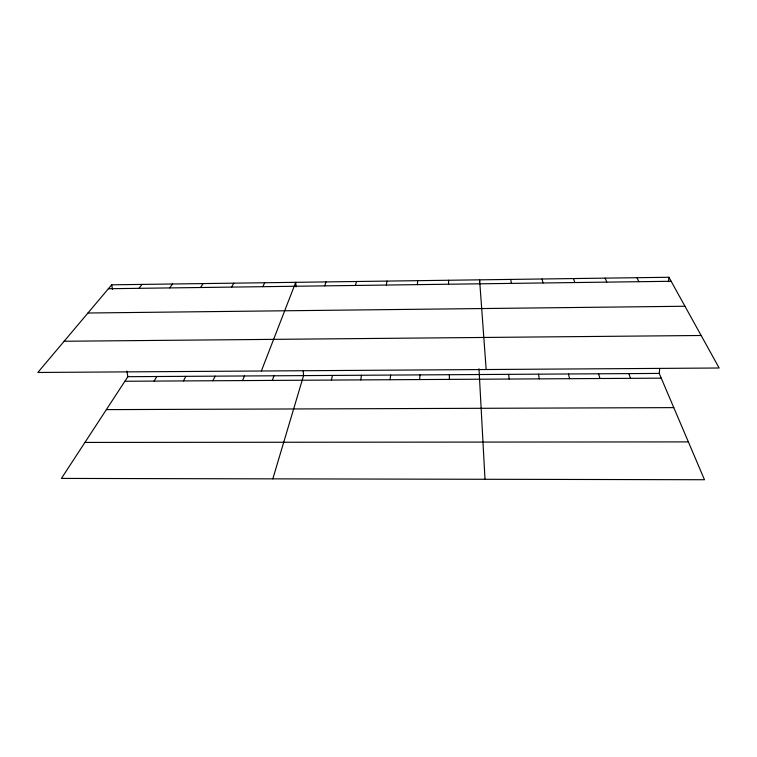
<?xml version="1.0" encoding="UTF-8"?>
<svg xmlns="http://www.w3.org/2000/svg" width="757" height="757" viewBox="0 0 757 757"><rect width="100%" height="100%" fill="white"/><g stroke="black" fill="none" stroke-linecap="round" stroke-linejoin="round"><path stroke-width="1.14" d="M449.365 379.38L449.374 374.706M448.551 284.225L448.57 280.26M478.982 368.754L485 479.285M479.56 284.481L479.588 279.835L486.164 369.53M419.662 379.55L419.955 374.895M417.381 284.632L417.703 280.677M126.883 371.081L127.867 376.693L61.421 478.424L704.474 479.73L659.233 373.419L659.707 368.735M668.469 281.68L668.914 277.27L111.695 284.821L37.85 372.463L719.15 368.006L668.914 277.27M390.092 379.73L390.659 375.075M386.354 285.048L386.988 281.093M360.663 379.9L361.505 375.254M355.487 285.455L356.415 281.509M331.367 380.071L332.474 375.434M272.813 478.859L303.585 375.604L303.197 371.053M324.762 285.862L325.993 281.916M272.302 380.411L273.958 375.794M261.364 371.006L295.713 282.333L296.091 286.903M242.543 380.582L244.464 375.974M262.84 286.685L264.666 282.749M212.916 380.752L215.111 376.153M183.431 380.922L185.891 376.333M231.651 287.092L233.771 283.175M154.087 381.093L156.813 376.513M200.605 287.509L203.027 283.591M169.729 287.915L172.435 283.998M138.995 288.322L141.994 284.414M108.412 288.729L671.128 281.273M87.954 313.01L684.962 306.254M64.146 341.256L701.143 335.493M127.867 376.693L659.233 373.419M124.886 381.263L661.249 378.159M106.359 409.622L673.796 407.626M84.935 442.429L688.368 441.899M636.968 277.705L638.861 281.699M605.184 278.131L606.745 282.124M628.84 373.608L630.553 378.33M573.56 278.567L574.8 282.55M598.579 373.788L599.998 378.509M568.46 373.977L569.595 378.689M542.078 278.992L543.006 282.967M538.482 374.157L539.325 378.86M111.695 284.821L112.49 289.325M510.757 279.418L511.363 283.392M508.647 374.346L509.196 379.039"/></g></svg>
